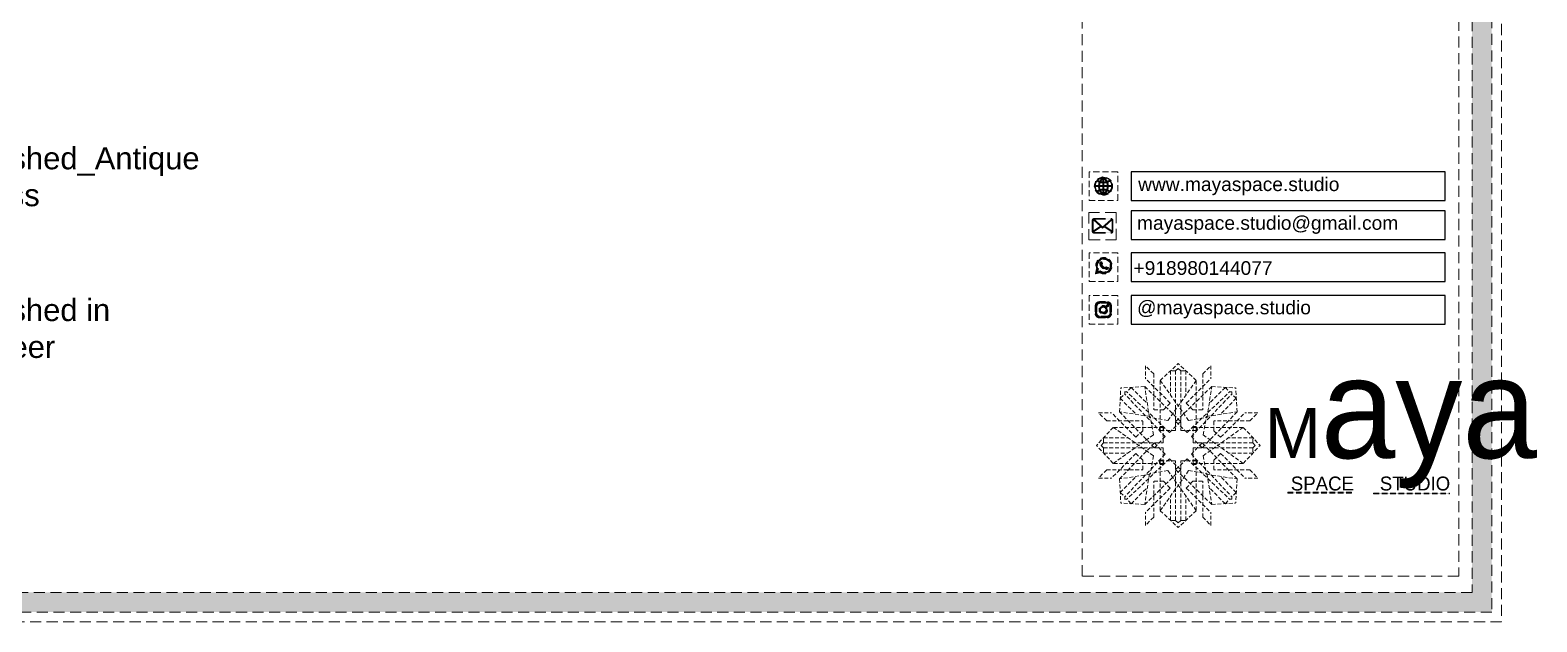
# Model space of a CAD drawing. Header units: millimetres. Extents: x 35877 to 3066687, y -650199 to -40525.
# Drawn here: x 149539.8 to 149675.9, y -179182.3 to -179128.9 of the extents above; entities that cross this region are included whole.
import ezdxf
from ezdxf import colors
from ezdxf.entities.mleader import LeaderData, LeaderLine
from ezdxf.math import Vec2, Vec3

# ---------------------------------------------------------------- set-up
doc = ezdxf.new("R2010")
doc.units = ezdxf.units.MM
doc.header["$MEASUREMENT"] = 0
doc.linetypes.add('DASHEDX2', pattern=[1.5, 1, -0.5])
doc.layers.add('dim05', color=1, linetype='Continuous', lineweight=13)
doc.layers.add('Dimension', color=10, linetype='DASHEDX2', lineweight=20)
doc.styles.get("Standard").update_dxf_attribs({"font": 'arial.ttf', "height": 6})

# ---------------------------------------------------------------- blocks, each defined once
blk = doc.blocks.new('FSFSF')
at = {"color": 42, "lineweight": 5, "true_color": 0xe0ac11}
for p, q in [((28600.03, 143.51), (28600.03, 140.16)), ((28602.15, 141.41), (28600.03, 143.51)), ((28603.86, 139.69), (28608.58, 144.08)), ((28607.9, 142.22), (28606.58, 142.22)), ((28606.58, 142.22), (28606.58, 135.84)), ((28607.9, 142.22), (28608.58, 142.85)), ((28607.9, 142.22), (28607.9, 126.58)), ((28613.31, 139.69), (28608.58, 144.08)), ((28609.27, 142.22), (28608.59, 142.85)), ((28609.27, 142.22), (28609.27, 126.58)), ((28609.27, 142.22), (28610.59, 142.22)), ((28610.59, 142.22), (28610.59, 135.84)), ((28615.02, 141.41), (28617.14, 143.51)), ((28617.14, 143.51), (28617.14, 140.16)), ((28606.47, 133.76), (28600.03, 140.16)), ((28602.15, 141.41), (28602.15, 131.95)), ((28603.86, 126.58), (28603.86, 139.69)), ((28603.86, 139.69), (28608.58, 133.02)), ((28613.31, 139.69), (28608.59, 133.02)), ((28610.7, 133.76), (28617.14, 140.16)), ((28613.31, 126.58), (28613.31, 139.69)), ((28615.02, 141.41), (28615.02, 131.95)), ((28593.19, 131.45), (28593.54, 137.71)), ((28593.39, 135), (28594.56, 136.12)), ((28593.39, 135), (28597.6, 130.78)), ((28599.8, 138.06), (28593.54, 137.71)), ((28595.12, 136.69), (28594.53, 136.69)), ((28594.56, 136.12), (28594.56, 136.71)), ((28605.17, 124.98), (28594.56, 136.12)), ((28596.24, 137.86), (28595.12, 136.69)), ((28606.27, 126.08), (28595.12, 136.69)), ((28596.24, 137.86), (28600.47, 133.65)), ((28601.03, 130), (28599.8, 138.06)), ((28599.8, 138.05), (28608.58, 129.56)), ((28617.37, 138.05), (28608.59, 129.56)), ((28610.9, 126.08), (28622.05, 136.69)), ((28612.02, 124.98), (28622.62, 136.12)), ((28616.14, 130), (28617.37, 138.06)), ((28620.93, 137.86), (28616.7, 133.65)), ((28617.37, 138.06), (28623.63, 137.71)), ((28623.8, 135), (28619.59, 130.78)), ((28620.93, 137.86), (28622.05, 136.69)), ((28622.05, 136.69), (28622.64, 136.69)), ((28622.62, 136.12), (28622.62, 136.71)), ((28623.8, 135), (28622.62, 136.12)), ((28624, 131.45), (28623.65, 137.71)), ((28587.73, 131.22), (28591.08, 131.22)), ((28589.84, 129.1), (28587.73, 131.22)), ((28597.49, 124.78), (28591.08, 131.22)), ((28593.19, 131.45), (28601.69, 122.67)), ((28601.25, 130.22), (28593.19, 131.45)), ((28604.75, 131.95), (28602.15, 131.95)), ((28606.47, 133.76), (28604.75, 131.95)), ((28605.86, 129.18), (28608.58, 133.02)), ((28611.31, 129.18), (28608.59, 133.02)), ((28610.7, 133.76), (28612.42, 131.95)), ((28612.42, 131.95), (28615.02, 131.95)), ((28623.99, 131.45), (28615.5, 122.67)), ((28615.94, 130.22), (28624, 131.45)), ((28619.7, 124.78), (28626.1, 131.22)), ((28629.45, 131.22), (28626.1, 131.22)), ((28627.34, 129.1), (28629.45, 131.22)), ((28591.56, 127.39), (28587.17, 122.66)), ((28589.84, 129.1), (28599.29, 129.1)), ((28604.66, 127.39), (28591.56, 127.39)), ((28591.56, 127.39), (28598.23, 122.67)), ((28597.49, 124.78), (28599.29, 126.5)), ((28599.29, 126.5), (28599.29, 129.1)), ((28605.86, 129.18), (28601.03, 130)), ((28602.07, 125.39), (28601.25, 130.22)), ((28603.68, 126.54), (28603.68, 127.39)), ((28604.66, 126.54), (28603.68, 126.54)), ((28604.71, 127.57), (28603.86, 127.57)), ((28607.9, 126.58), (28603.86, 126.58)), ((28604.66, 123.35), (28604.66, 127.39)), ((28604.7, 126.58), (28604.71, 127.57)), ((28606.27, 126.08), (28608.58, 128.27)), ((28607.9, 128.92), (28608.58, 129.56)), ((28607.9, 128.92), (28608.58, 128.27)), ((28609.27, 128.92), (28608.59, 129.56)), ((28609.27, 128.92), (28608.59, 128.27)), ((28610.9, 126.08), (28608.59, 128.27)), ((28609.27, 126.58), (28613.31, 126.58)), ((28611.31, 129.18), (28616.14, 130)), ((28612.46, 126.58), (28612.46, 127.57)), ((28612.46, 127.57), (28613.31, 127.57)), ((28612.52, 123.35), (28612.52, 127.39)), ((28612.52, 127.39), (28625.63, 127.39)), ((28612.52, 126.54), (28613.51, 126.54)), ((28613.51, 126.54), (28613.51, 127.39)), ((28615.12, 125.39), (28615.94, 130.22)), ((28627.34, 129.1), (28617.89, 129.1)), ((28617.89, 126.5), (28617.89, 129.1)), ((28619.7, 124.78), (28617.89, 126.5)), ((28625.63, 127.39), (28618.96, 122.67)), ((28625.63, 127.39), (28630.02, 122.66)), ((28591.56, 117.94), (28587.17, 122.66)), ((28589.03, 123.35), (28588.4, 122.67)), ((28589.03, 121.98), (28588.4, 122.65)), ((28589.03, 123.35), (28589.03, 124.67)), ((28589.03, 124.67), (28595.4, 124.67)), ((28589.03, 123.35), (28604.66, 123.35)), ((28591.56, 117.94), (28598.23, 122.65)), ((28593.19, 113.88), (28601.69, 122.65)), ((28602.07, 125.39), (28598.23, 122.67)), ((28602.07, 119.94), (28598.23, 122.65)), ((28602.33, 123.35), (28601.69, 122.67)), ((28602.33, 121.98), (28601.69, 122.65)), ((28602.33, 123.35), (28602.97, 122.67)), ((28602.33, 121.98), (28602.97, 122.65)), ((28605.17, 124.98), (28602.97, 122.67)), ((28605.17, 120.35), (28602.97, 122.65)), ((28612.02, 124.98), (28614.21, 122.67)), ((28612.02, 120.35), (28614.21, 122.65)), ((28628.16, 123.35), (28612.52, 123.35)), ((28614.85, 123.35), (28614.21, 122.67)), ((28614.85, 121.98), (28614.21, 122.65)), ((28614.85, 123.35), (28615.5, 122.67)), ((28614.85, 121.98), (28615.5, 122.65)), ((28615.12, 125.39), (28618.96, 122.67)), ((28615.12, 119.94), (28618.96, 122.65)), ((28623.99, 113.88), (28615.5, 122.65)), ((28625.63, 117.94), (28618.96, 122.65)), ((28628.16, 124.67), (28621.78, 124.67)), ((28625.63, 117.94), (28630.02, 122.66)), ((28628.16, 123.35), (28628.16, 124.67)), ((28628.16, 123.35), (28628.78, 122.67)), ((28628.16, 121.98), (28628.78, 122.65)), ((28589.03, 121.98), (28604.66, 121.98)), ((28589.03, 121.98), (28589.03, 120.66)), ((28589.03, 120.66), (28595.4, 120.66)), ((28597.49, 120.54), (28591.08, 114.11)), ((28605.17, 120.35), (28594.56, 109.2)), ((28606.27, 119.15), (28595.12, 108.54)), ((28597.49, 120.54), (28599.29, 118.83)), ((28599.29, 118.83), (28599.29, 116.23)), ((28602.07, 119.94), (28601.25, 115.1)), ((28604.66, 118.78), (28603.68, 118.78)), ((28603.68, 118.78), (28603.68, 117.94)), ((28607.9, 118.65), (28603.86, 118.65)), ((28603.86, 118.65), (28603.86, 105.54)), ((28604.66, 121.98), (28604.66, 117.94)), ((28604.7, 118.65), (28604.71, 117.66)), ((28606.27, 119.15), (28608.58, 116.96)), ((28607.9, 103.01), (28607.9, 118.65)), ((28610.9, 119.15), (28608.59, 116.96)), ((28609.27, 118.65), (28613.31, 118.65)), ((28609.27, 103.01), (28609.27, 118.65)), ((28610.9, 119.15), (28622.05, 108.54)), ((28612.02, 120.35), (28622.62, 109.2)), ((28612.46, 118.65), (28612.46, 117.66)), ((28612.52, 121.98), (28612.52, 117.94)), ((28628.16, 121.98), (28612.52, 121.98)), ((28612.52, 118.78), (28613.51, 118.78)), ((28613.31, 118.65), (28613.31, 105.54)), ((28613.51, 118.78), (28613.51, 117.94)), ((28615.12, 119.94), (28615.94, 115.1)), ((28619.7, 120.54), (28617.89, 118.83)), ((28617.89, 118.83), (28617.89, 116.23)), ((28619.7, 120.54), (28626.1, 114.11)), ((28628.16, 120.66), (28621.78, 120.66)), ((28628.16, 121.98), (28628.16, 120.66)), ((28589.84, 116.23), (28587.73, 114.11)), ((28589.84, 116.23), (28599.29, 116.23)), ((28604.66, 117.94), (28591.56, 117.94)), ((28601.25, 115.1), (28593.19, 113.87)), ((28593.39, 110.32), (28597.6, 114.55)), ((28599.8, 107.17), (28608.58, 115.67)), ((28601.03, 115.23), (28599.8, 107.17)), ((28605.86, 116.05), (28601.03, 115.23)), ((28604.71, 117.66), (28603.86, 117.66)), ((28605.86, 116.05), (28608.58, 112.21)), ((28607.9, 116.31), (28608.58, 116.96)), ((28607.9, 116.31), (28608.58, 115.67)), ((28609.27, 116.31), (28608.59, 116.96)), ((28609.27, 116.31), (28608.59, 115.67)), ((28611.31, 116.05), (28608.59, 112.21)), ((28617.37, 107.17), (28608.59, 115.67)), ((28611.31, 116.05), (28616.14, 115.23)), ((28612.46, 117.66), (28613.31, 117.66)), ((28612.52, 117.94), (28625.63, 117.94)), ((28615.94, 115.1), (28624, 113.87)), ((28616.14, 115.23), (28617.37, 107.17)), ((28627.34, 116.23), (28617.89, 116.23)), ((28623.8, 110.32), (28619.59, 114.55)), ((28627.34, 116.23), (28629.45, 114.11)), ((28587.73, 114.11), (28591.08, 114.11)), ((28593.19, 113.87), (28593.54, 107.62)), ((28596.24, 107.37), (28600.47, 111.58)), ((28606.47, 111.47), (28600.03, 105.07)), ((28602.15, 103.82), (28602.15, 113.27)), ((28604.75, 113.27), (28602.15, 113.27)), ((28603.86, 105.54), (28608.58, 112.21)), ((28606.47, 111.47), (28604.75, 113.27)), ((28613.31, 105.54), (28608.59, 112.21)), ((28610.7, 111.47), (28612.42, 113.27)), ((28610.7, 111.47), (28617.14, 105.07)), ((28612.42, 113.27), (28615.02, 113.27)), ((28615.02, 103.82), (28615.02, 113.27)), ((28620.93, 107.37), (28616.7, 111.58)), ((28624, 113.87), (28623.65, 107.62)), ((28629.45, 114.11), (28626.1, 114.11)), ((28593.39, 110.32), (28594.56, 109.2)), ((28599.8, 107.17), (28593.54, 107.52)), ((28595.12, 108.54), (28594.53, 108.54)), ((28594.56, 109.2), (28594.56, 108.61)), ((28596.24, 107.37), (28595.12, 108.54)), ((28606.58, 103.01), (28606.58, 109.38)), ((28610.59, 103.01), (28610.59, 109.38)), ((28617.37, 107.17), (28623.63, 107.52)), ((28620.93, 107.37), (28622.05, 108.54)), ((28622.05, 108.54), (28622.64, 108.54)), ((28623.8, 110.32), (28622.62, 109.2)), ((28622.62, 109.2), (28622.62, 108.61)), ((28600.03, 101.71), (28600.03, 105.07)), ((28602.15, 103.82), (28600.03, 101.71)), ((28603.86, 105.54), (28608.58, 101.15)), ((28607.9, 103.01), (28606.58, 103.01)), ((28607.9, 103.01), (28608.58, 102.38)), ((28613.31, 105.54), (28608.58, 101.15)), ((28609.27, 103.01), (28608.59, 102.38)), ((28609.27, 103.01), (28610.59, 103.01)), ((28615.02, 103.82), (28617.14, 101.71)), ((28617.14, 101.71), (28617.14, 105.07))]:
    blk.add_line(p, q, dxfattribs=at)
blk = doc.blocks.new('hgwg')
at = {"layer": 'Dimension', "true_color": 0xd39e00}
h = blk.add_hatch(color=42, dxfattribs=at)
h.dxf.hatch_style = 1
h.paths.add_polyline_path([(27505.71, 45.05), (27494.27, 45.05), (27494.27, 44.9), (27505.71, 44.9)])
h = blk.add_hatch(color=42, dxfattribs=at)
h.dxf.hatch_style = 1
h.paths.add_polyline_path([(27523.3, 44.9), (27509.68, 44.9), (27509.68, 44.75), (27523.3, 44.75)])
at = {"layer": 'Dimension', "color": 42, "true_color": 0xd39e00}
for p, q in [((27494.27, 45.05), (27505.71, 45.05)), ((27494.27, 44.9), (27494.27, 45.05)), ((27494.27, 44.9), (27505.71, 44.9)), ((27505.71, 45.05), (27505.71, 44.9)), ((27509.68, 44.9), (27523.3, 44.9)), ((27509.68, 44.9), (27509.68, 44.75)), ((27509.68, 44.75), (27523.3, 44.75)), ((27523.3, 44.75), (27523.3, 44.9))]:
    blk.add_line(p, q, dxfattribs=at)
at = {"layer": 'Dimension', "color": 42, "true_color": 0xd39e00, "attachment_point": 1}
for s, width, insert, char_height in [('{\\fCinzel|b0|i0|c0|p2;\\H1.5x;M\\fAmsterdam One|b0|i0|c0|p2;\\H2x;aya}', 85.3277, (27490.17, 69.17), 6), ('{\\fCinzel|b0|i0|c0|p0;SPACE     STUDIO}', 66.129, (27494.83, 47.86), 2.5)]:
    blk.add_mtext_dynamic_manual_height_columns(s, width=width, gutter_width=30, heights=[0], dxfattribs=dict(at, insert=insert, char_height=char_height))
blk = doc.blocks.new('QEGW4TG')
at = {"layer": 'Dimension', "true_color": 0x000000}
h = blk.add_hatch(color=18, dxfattribs=at)
h.dxf.hatch_style = 1
h.paths.add_polyline_path([(2.69, 1.93, 0.170513), (2.95, 1.97, 0.190337), (3.11, 2.18, 0.316231), (3.07, 2.28), (2.79, 2.37, 0.273721), (2.69, 2.34, 0.040749), (2.63, 2.27, -0.441282), (2.53, 2.25, -0.11828), (2.06, 2.64, -0.441282), (2.07, 2.74, 0.040749), (2.13, 2.81, 0.290083), (2.14, 2.92), (2.01, 3.18, 0.316231), (1.91, 3.2, 0.190337), (1.73, 3, 0.170513), (1.72, 2.74, 0.252784)], flags=0)
h.paths.add_polyline_path([(1.19, 1.98), (1.03, 1.3, 0.550912), (1.11, 1.23), (1.75, 1.39, 6.344125)])
h.paths.add_polyline_path([(1.81, 1.7), (1.4, 1.6), (1.5, 2.03, -9.071339)], flags=16)
h.paths.add_polyline_path([(3.11, 2.16, -0.17811), (2.95, 1.97, -0.170513), (2.69, 1.93, -0.252784), (1.72, 2.74, -0.170513), (1.73, 3, -0.17811), (1.89, 3.19, -0.370089), (2.01, 3.18), (2.14, 2.92, -0.307185), (2.13, 2.8, -0.041087), (2.06, 2.73, 0.321676), (2.05, 2.65, 0.126524), (2.55, 2.24, 0.312216), (2.62, 2.26, -0.041087), (2.68, 2.34, -0.290673), (2.79, 2.37), (3.07, 2.28, -0.370089)], flags=0)
h = blk.add_hatch(color=18, dxfattribs=at)
h.dxf.hatch_style = 1
h.paths.add_polyline_path([(2.79, 2.37, 0.273721), (2.69, 2.34, 0.040749), (2.63, 2.27, -0.441282), (2.53, 2.25, -0.11828), (2.06, 2.64, -0.441282), (2.07, 2.74, 0.040749), (2.13, 2.81, 0.290083), (2.14, 2.92), (2.01, 3.18, 0.316231), (1.91, 3.2, 0.190337), (1.73, 3, 0.170513), (1.72, 2.74, 0.252784), (2.69, 1.93, 0.170513), (2.95, 1.97, 0.190337), (3.11, 2.18, 0.316231), (3.07, 2.28)])
for p, q in [((2.01, 3.18), (2.14, 2.92)), ((1.19, 1.98), (1.03, 1.3)), ((1.1, 1.23), (1.75, 1.39)), ((1.5, 2.03), (1.4, 1.6)), ((1.4, 1.6), (1.81, 1.7)), ((3.07, 2.28), (2.8, 2.36))]:
    blk.add_line(p, q)
blk.add_lwpolyline([(0, 0), (4.68, 0), (4.68, 4.68), (0, 4.68)], close=True)
for centre, radius, start, end in [((2.39, 2.56), 1.34, 241.4727, 205.6422), ((2.39, 2.56), 1.04, 235.9962, 210.8333), ((2.09, 2.87), 0.39, 159.7007, 198.4072), ((2.96, 3.23), 1.33, 201.4218, 258.1669), ((2.07, 2.87), 0.364, 118.9685, 159.3648), ((1.94, 3.12), 0.0896, 41.8985, 123.1344), ((2.11, 2.68), 0.066, 135.9932, 224.8892), ((1.67, 3.16), 0.586, 312.4617, 321.8728), ((3.12, 3.42), 1.31, 216.5455, 243.5279), ((2.05, 2.87), 0.104, 320.3924, 28.6971), ((1.09, 1.29), 0.0598, 164.8483, 282.1458), ((2.57, 2.3), 0.066, 234.2482, 323.1441), ((3.11, 1.94), 0.586, 137.2645, 146.6756), ((2.76, 2.27), 0.104, 70.4402, 138.745), ((2.75, 2.31), 0.39, 260.7301, 299.4366), ((2.76, 2.29), 0.364, 299.7725, 340.1688), ((3.03, 2.2), 0.0896, 336.0029, 57.2388)]:
    blk.add_arc(centre, radius, start, end)
blk = doc.blocks.new('ASGERG')
at = {"layer": 'Dimension', "true_color": 0x000000}
h = blk.add_hatch(color=18, dxfattribs=at)
h.dxf.hatch_style = 1
h.paths.add_polyline_path([(0.99, 1.7, 0.353872), (1.69, 1.03), (2.96, 1.03, 0.353872), (3.66, 1.7), (3.66, 2.99, 0.353872), (2.96, 3.67), (1.69, 3.67, 0.353872), (0.99, 2.99)])
h.paths.add_polyline_path([(1.27, 2.97, -0.353872), (1.72, 3.4), (2.94, 3.4, -0.353872), (3.38, 2.97), (3.38, 1.72, -0.353872), (2.94, 1.3), (1.72, 1.3, -0.353872), (1.27, 1.72)], flags=16)
h.paths.add_polyline_path([(3.02, 2.35, -1), (1.64, 2.35, -1)], flags=0)
h.paths.add_polyline_path([(2.74, 2.35, -1), (1.92, 2.35, -1)], flags=0)
h.paths.add_polyline_path([(2.86, 3.02, -1), (3.19, 3.02, -1)], flags=0)
h.paths.add_polyline_path([(1.64, 2.35, 1), (3.02, 2.35, 1)], flags=0)
h = blk.add_hatch(color=18, dxfattribs=at)
h.dxf.hatch_style = 1
h.paths.add_polyline_path([(1.64, 2.35, 1), (3.02, 2.35, 1)])
h.paths.add_polyline_path([(2.74, 2.35, -1), (1.92, 2.35, -1)], flags=16)
h = blk.add_hatch(color=18, dxfattribs=at)
h.dxf.hatch_style = 1
h.paths.add_polyline_path([(3.19, 3.02, 1), (2.86, 3.02, 1)])
for p, q in [((0.99, 2.99), (0.99, 1.7)), ((1.27, 2.97), (1.27, 1.72)), ((1.69, 3.67), (2.96, 3.67)), ((2.94, 3.4), (1.72, 3.4)), ((3.38, 2.97), (3.38, 1.72)), ((3.66, 2.99), (3.66, 1.7)), ((1.69, 1.03), (2.96, 1.03)), ((2.94, 1.3), (1.72, 1.3))]:
    blk.add_line(p, q)
blk.add_lwpolyline([(0, 0), (4.68, 0), (4.68, 4.68), (0, 4.68)], close=True)
for centre, radius in [((2.33, 2.35), 0.694), ((2.33, 2.35), 0.414), ((3.02, 3.02), 0.168)]:
    blk.add_circle(centre, radius)
for centre, radius, start, end in [((1.76, 2.89), 0.778, 94.8631, 172.8127), ((1.76, 2.91), 0.491, 94.8631, 172.8127), ((2.9, 2.91), 0.491, 7.1873, 85.1369), ((2.89, 2.89), 0.778, 7.1873, 85.1369), ((1.76, 1.8), 0.778, 187.1873, 265.1369), ((1.76, 1.78), 0.491, 187.1873, 265.1369), ((2.9, 1.78), 0.491, 274.8631, 352.8127), ((2.89, 1.8), 0.778, 274.8631, 352.8127)]:
    blk.add_arc(centre, radius, start, end)
blk = doc.blocks.new('DTGWEGEARG')
at = {"layer": 'Dimension', "true_color": 0x000000}
h = blk.add_hatch(color=18, dxfattribs=at)
h.dxf.hatch_style = 1
h.paths.add_polyline_path([(3.83, 2.34, 1), (0.85, 2.34, 1)])
h.paths.add_polyline_path([(2.51, 1.01, 0.105795), (2.96, 1.58, -0.055205), (3.3, 1.41, -0.169822)], flags=16)
h.paths.add_polyline_path([(2.41, 1.12), (2.41, 1.69, -0.058279), (2.81, 1.63, -0.103353)], flags=16)
h.paths.add_polyline_path([(2.26, 1.13, -0.101741), (1.87, 1.63, -0.057171), (2.26, 1.69)], flags=16)
h.paths.add_polyline_path([(2.17, 1.01, -0.169822), (1.38, 1.41, -0.055205), (1.72, 1.58, 0.105795)], flags=16)
h.paths.add_polyline_path([(3.02, 1.72, 0.081336), (3.13, 2.27), (3.68, 2.27, -0.152069), (3.4, 1.52, 0.05687)], flags=16)
h.paths.add_polyline_path([(2.87, 1.77, 0.061945), (2.41, 1.84), (2.41, 2.27), (2.98, 2.27, -0.081344)], flags=16)
h.paths.add_polyline_path([(2.26, 1.84, 0.060923), (1.8, 1.77, -0.081344), (1.7, 2.27), (2.26, 2.27)], flags=16)
h.paths.add_polyline_path([(1.66, 1.72, 0.05687), (1.28, 1.52, -0.152069), (1, 2.27), (1.55, 2.27, 0.081336)], flags=16)
h.paths.add_polyline_path([(2.41, 2.42), (2.41, 2.83, 0.061945), (2.87, 2.91, -0.080009), (2.98, 2.42)], flags=16)
h.paths.add_polyline_path([(3.13, 2.42, 0.080116), (3.02, 2.96, 0.05687), (3.4, 3.16, 0.028258), (3.3, 3.27, -0.055205), (2.96, 3.1, 0.105795), (2.51, 3.67, -0.36029), (3.68, 2.42)], flags=16)
h.paths.add_polyline_path([(2.26, 2.42), (1.7, 2.42, -0.080009), (1.8, 2.91, 0.060923), (2.26, 2.84)], flags=16)
h.paths.add_polyline_path([(1.55, 2.42), (1, 2.42, -0.150466), (1.28, 3.16, 0.05687), (1.66, 2.96, 0.080116)], flags=16)
h.paths.add_polyline_path([(2.41, 2.98), (2.41, 3.56, -0.103353), (2.81, 3.05, -0.058279)], flags=16)
h.paths.add_polyline_path([(2.26, 2.99, -0.057171), (1.87, 3.05, -0.101741), (2.26, 3.55)], flags=16)
h.paths.add_polyline_path([(1.72, 3.1, -0.055205), (1.38, 3.27, -0.169822), (2.17, 3.67, 0.105795)], flags=16)
blk.add_lwpolyline([(0, 0), (4.68, 0), (4.68, 4.68), (0, 4.68)], close=True)
at = {"layer": 'Dimension', "color": 18, "true_color": 0x000000}
for p, q in [((2.26, 3.55), (2.26, 2.99)), ((2.26, 2.84), (2.26, 2.42)), ((2.41, 3.56), (2.41, 2.98)), ((2.41, 2.83), (2.41, 2.42)), ((1, 2.42), (1.55, 2.42)), ((1, 2.27), (1.55, 2.27)), ((1.7, 2.42), (2.26, 2.42)), ((1.7, 2.27), (2.26, 2.27)), ((2.26, 2.27), (2.26, 1.84)), ((2.26, 1.69), (2.26, 1.13)), ((2.41, 2.42), (2.98, 2.42)), ((2.41, 2.27), (2.98, 2.27)), ((2.41, 2.27), (2.41, 1.84)), ((2.41, 1.69), (2.41, 1.12)), ((3.13, 2.42), (3.68, 2.42)), ((3.13, 2.27), (3.68, 2.27))]:
    blk.add_line(p, q, dxfattribs=at)
blk.add_circle((2.34, 2.34), 1.49, dxfattribs=at)
for centre, radius, start, end in [((2.34, 2.34), 1.34, 142.3819, 176.6093), ((2.34, 4.74), 1.9, 236.1399, 249.1595), ((2.34, 2.34), 1.34, 97.3549, 135.9073), ((2.34, 4.74), 1.75, 236.7417, 249.3811), ((3.28, 2.34), 1.73, 159.0567, 177.3789), ((3.28, 2.34), 1.58, 158.8325, 177.1302), ((3.28, 2.34), 1.73, 129.9301, 154.0867), ((2.34, 4.74), 1.9, 253.6799, 267.6253), ((3.28, 2.34), 1.58, 130.1073, 153.3446), ((2.34, 4.74), 1.75, 254.3336, 267.422), ((1.4, 2.34), 1.58, 26.6554, 50.2584), ((2.34, 4.74), 1.75, 272.3248, 285.6664), ((2.34, 4.74), 1.9, 272.1415, 286.3201), ((2.34, 2.34), 1.34, 3.3907, 82.6451), ((1.4, 2.34), 1.73, 25.9133, 50.0699), ((1.4, 2.34), 1.58, 2.8698, 21.1675), ((2.34, 4.74), 1.75, 290.6189, 303.2583), ((2.34, 4.74), 1.9, 290.8405, 303.8601), ((1.4, 2.34), 1.73, 2.6211, 20.9433), ((2.34, 2.34), 1.34, 183.0315, 217.6181), ((2.34, -0.06), 1.9, 110.8405, 123.8601), ((2.34, -0.06), 1.75, 110.6189, 123.2583), ((2.34, 2.34), 1.34, 224.0927, 262.6451), ((3.28, 2.34), 1.73, 182.3435, 200.9433), ((3.28, 2.34), 1.58, 182.5658, 201.1675), ((3.28, 2.34), 1.73, 205.9133, 230.0699), ((2.34, -0.06), 1.9, 92.3747, 106.3201), ((2.34, -0.06), 1.75, 92.578, 105.6664), ((3.28, 2.34), 1.58, 206.6554, 229.8927), ((2.34, -0.06), 1.9, 73.6799, 87.8585), ((2.34, -0.06), 1.75, 74.3336, 87.6752), ((1.4, 2.34), 1.58, 309.7416, 333.3446), ((1.4, 2.34), 1.73, 309.9301, 334.0867), ((2.34, 2.34), 1.34, 277.3549, 315.9073), ((1.4, 2.34), 1.58, 338.8325, 357.4342), ((2.34, -0.06), 1.75, 56.7417, 69.3811), ((1.4, 2.34), 1.73, 339.0567, 357.6565), ((2.34, -0.06), 1.9, 56.1399, 69.1595), ((2.34, 2.34), 1.34, 322.3819, 356.9685)]:
    blk.add_arc(centre, radius, start, end, dxfattribs=at)

msp = doc.modelspace()

# ---------------------------------------------------------------- hatches: boundary and pattern name
at = {"layer": 'Dimension', "true_color": 0xd39e00, "transparency": 33554687}
h = msp.add_hatch(color=42, dxfattribs=at)
h.paths.add_polyline_path([(149418.6106, -179181.4517), (149671.875, -179181.4517), (149671.875, -179003.1851), (149418.6106, -179003.1851)])
h.paths.add_polyline_path([(149420.3881, -179179.6742), (149670.0975, -179179.6742), (149670.0975, -179004.9626), (149420.3881, -179004.9626)], flags=16)
at = {"layer": 'Dimension', "true_color": 0x000000, "transparency": 33554687}
h = msp.add_hatch(color=18, dxfattribs=at)
h.dxf.hatch_style = 1
h.paths.add_polyline_path([(149637.4475, -179147.205, 0.41421356), (149637.6363, -179147.0163), (149637.6363, -179146.0727, 0.41421356), (149637.4475, -179145.884), (149635.9482, -179145.884, 0.41421356), (149635.7595, -179146.0727), (149635.7595, -179147.0163, 0.41421356), (149635.9482, -179147.205)])
h.paths.add_polyline_path([(149636.8371, -179146.6365), (149637.531, -179147.0997, -0.19891237), (149637.4475, -179147.1343), (149635.9482, -179147.1343, -0.19891237), (149635.8648, -179147.0997), (149636.5587, -179146.6365), (149636.6979, -179146.7667)], flags=16)
h.paths.add_polyline_path([(149636.6979, -179146.6698), (149635.9347, -179145.9555, -0.02878333), (149635.9482, -179145.9547), (149637.4475, -179145.9547, -0.02878333), (149637.4611, -179145.9555)], flags=16)
h.paths.add_polyline_path([(149636.8901, -179146.5868), (149637.5298, -179145.9881, -0.20248192), (149637.5655, -179146.0727), (149637.5655, -179147.0163, -0.04307597), (149637.5638, -179147.0365)], flags=16)
h.paths.add_polyline_path([(149636.5056, -179146.5868), (149635.832, -179147.0365, -0.04307597), (149635.8303, -179147.0163), (149635.8303, -179146.0727, -0.20248192), (149635.866, -179145.9881)], flags=16)

# ---------------------------------------------------------------- linework, layer by layer
at = {"color": 18, "true_color": 0x000000, "transparency": 33554687}
for points in [[(149639.269, -179144.2491), (149667.647, -179144.2491), (149667.647, -179141.6555), (149639.269, -179141.6555)], [(149639.269, -179147.7892), (149667.647, -179147.7892), (149667.647, -179145.1955), (149639.269, -179145.1955)], [(149639.2822, -179151.5652), (149667.647, -179151.5652), (149667.647, -179148.9715), (149639.2822, -179148.9715)], [(149639.269, -179155.4315), (149667.647, -179155.4315), (149667.647, -179152.8378), (149639.269, -179152.8378)]]:
    msp.add_lwpolyline(points, close=True, dxfattribs=at)
at = {"layer": 'Dimension', "color": 18, "true_color": 0x000000, "transparency": 33554687}
for p, q in [((149635.7595, -179146.0727), (149635.7595, -179147.0163)), ((149635.8303, -179146.0727), (149635.8303, -179147.0163)), ((149635.866, -179145.9881), (149636.5056, -179146.5868)), ((149635.9347, -179145.9555), (149636.6979, -179146.6698)), ((149635.9482, -179145.884), (149637.4475, -179145.884)), ((149635.9482, -179145.9547), (149637.4475, -179145.9547)), ((149636.6979, -179146.6698), (149637.4611, -179145.9555)), ((149636.8901, -179146.5868), (149637.5298, -179145.9881)), ((149637.5655, -179146.0727), (149637.5655, -179147.0163)), ((149637.6363, -179146.0727), (149637.6363, -179147.0163)), ((149635.832, -179147.0365), (149636.5056, -179146.5868)), ((149635.8648, -179147.0997), (149636.5587, -179146.6365)), ((149635.9482, -179147.1343), (149637.4475, -179147.1343)), ((149635.9482, -179147.205), (149637.4475, -179147.205)), ((149636.5587, -179146.6365), (149636.6979, -179146.7667)), ((149636.6979, -179146.7667), (149636.8371, -179146.6365)), ((149637.531, -179147.0997), (149636.8371, -179146.6365)), ((149637.5638, -179147.0365), (149636.8901, -179146.5868))]:
    msp.add_line(p, q, dxfattribs=at)
at = {"layer": 'Dimension', "color": 42, "true_color": 0xd39e00, "transparency": 33554687}
for points in [[(149417.7219, -179002.2964), (149672.7637, -179002.2964), (149672.7637, -179182.3404), (149417.7219, -179182.3404)], [(149418.6106, -179003.1851), (149671.875, -179003.1851), (149671.875, -179181.4517), (149418.6106, -179181.4517)], [(149420.3881, -179004.9626), (149670.0975, -179004.9626), (149670.0975, -179179.6742), (149420.3881, -179179.6742)], [(149634.8629, -179178.2113), (149634.8629, -179006.4254), (149668.8942, -179006.4254), (149668.8942, -179178.2113)]]:
    msp.add_lwpolyline(points, close=True, dxfattribs=at)
at = {"layer": 'Dimension', "transparency": 33554687}
msp.add_lwpolyline([(149635.4633, -179147.8087), (149637.9298, -179147.8087), (149637.9298, -179145.3421), (149635.4633, -179145.3421)], close=True, dxfattribs=at)
at = {"layer": 'Dimension', "color": 18, "true_color": 0x000000, "transparency": 33554687}
for centre, radius, start, end in [((149635.9482, -179146.0727), 0.1887, 90, 180), ((149635.9482, -179146.0727), 0.118, 134.21354, 180), ((149635.9482, -179146.0727), 0.118, 90, 96.594811), ((149637.4475, -179146.0727), 0.1887, 0, 90), ((149637.4475, -179146.0727), 0.118, 83.405189, 90), ((149637.4475, -179146.0727), 0.118, 0, 45.78646), ((149635.9482, -179147.0163), 0.1887, 180, 270), ((149635.9482, -179147.0163), 0.118, 180, 189.86619), ((149635.9482, -179147.0163), 0.118, 224.999954, 270), ((149637.4475, -179147.0163), 0.1887, 270, 0), ((149637.4475, -179147.0163), 0.118, 270, 315.000046), ((149637.4475, -179147.0163), 0.118, 350.13381, 0)]:
    msp.add_arc(centre, radius, start, end, dxfattribs=at)

# ---------------------------------------------------------------- block references
at = {"layer": 'Dimension', "transparency": 33554687, "xscale": 0.5544510122746378, "yscale": 0.5544510122746378, "zscale": 0.5544510122746378}
msp.add_blockref('DTGWEGEARG', (149635.4768, -179144.2491), dxfattribs=at)
at = {"layer": 'Dimension', "color": 42, "true_color": 0xd39e00, "transparency": 33554687}
for name, p, xscale, yscale, zscale in [('QEGW4TG', (149635.49, -179151.5652), 0.5544510122746378, 0.5544510122746378, 0.5544510122746378), ('ASGERG', (149635.4768, -179155.4315), 0.5544510122746378, 0.5544510122746378, 0.5544510122746378), ('FSFSF', (139775.2831, -179208.6993), 0.3449401949365781, 0.3449401949365781, 0.3449401949365781), ('hgwg', (135813.2136, -179193.2984), 0.5033854535993206, 0.5033854535993206, 0.5033854535993206)]:
    msp.add_blockref(name, p, dxfattribs=dict(at, xscale=xscale, yscale=yscale, zscale=zscale))

# ---------------------------------------------------------------- texts
at = {"color": 18, "true_color": 0x000000, "transparency": 33554687, "char_height": 1.239732, "attachment_point": 1}
for s, width, gutter_width, insert in [('www.mayaspace.studio', 8.325364, 6.964, (149639.9091, -179142.162)), ('mayaspace.studio@gmail.com', 5.193939, 4.3446, (149639.8104, -179145.6594)), ('+918980144077', 20.253942, 4.3446, (149639.4896, -179149.7376)), ('@mayaspace.studio', 5.193939, 4.3446, (149639.8104, -179153.3016))]:
    msp.add_mtext_dynamic_manual_height_columns(s, width=width, gutter_width=gutter_width, heights=[0], dxfattribs=dict(at, insert=insert))

# ---------------------------------------------------------------- leaders
at = {"layer": 'dim05', "color": 1, "lineweight": 0, "transparency": 33554687}
ml = msp.add_multileader_mtext('Standard', dxfattribs=at)
ml.set_content('Finished_Antique Brass', color=1)
ml.set_leader_properties(color=5)
ml.build(insert=Vec2(0, 0))
ml.multileader.update_dxf_attribs({"text_right_attachment_type": 6, "dogleg_length": 0.36, "arrow_head_size": 2})
ctx = ml.context
ctx.base_point, ctx.char_height, ctx.arrow_head_size, ctx.landing_gap_size, ctx.plane_origin = Vec3(149533.4054, -179140.4523, -0.1354), 2, 2, 0.09, Vec3(149518.2738, -179140.4523, -0.1354)
ctx.right_attachment = 6
notes = []
notes.append((ctx, [(0, (1, 1, 0), (149533.0454, -179140.4523, -0.1354), (1, 0), 0.36, [(0, [(149475.1127, -179140.4523, -0.1354)], 0, [])])]))
ctx.mtext.insert, ctx.mtext.width, ctx.mtext.flow_direction = Vec3(149533.4954, -179139.4359, -0.1354), 14.682128, 5
ml = msp.add_multileader_mtext('Standard', dxfattribs=at)
ml.set_content('Finished in veneer', color=1)
ml.set_leader_properties(color=5)
ml.build(insert=Vec2(0, 0))
ml.multileader.update_dxf_attribs({"text_right_attachment_type": 6, "dogleg_length": 0.36, "arrow_head_size": 2})
ctx = ml.context
ctx.base_point, ctx.char_height, ctx.arrow_head_size, ctx.landing_gap_size, ctx.plane_origin = Vec3(149533.4054, -179154.1678, -0.1354), 2, 2, 0.09, Vec3(149518.2738, -179154.1678, -0.1354)
ctx.right_attachment = 6
notes.append((ctx, [(0, (1, 1, 0), (149533.0454, -179154.1678, -0.1354), (1, 0), 0.36, [(0, [(149475.1127, -179154.1678, -0.1354)], 0, [])])]))
ctx.mtext.insert, ctx.mtext.width, ctx.mtext.flow_direction = Vec3(149533.4954, -179153.1514, -0.1354), 14.682128, 5
for ctx, leaders in notes:
    for number, flags, end, landing, length, lines in leaders:
        leader = LeaderData()
        leader.index, (leader.has_last_leader_line, leader.has_dogleg_vector, leader.attachment_direction) = number, flags
        leader.last_leader_point, leader.dogleg_vector, leader.dogleg_length = Vec3(end), Vec3(landing), length
        for number, points, colour, breaks in lines:
            line = LeaderLine()
            line.index, line.vertices, line.color, line.breaks = number, Vec3.list(points), colors.encode_raw_color(colour), breaks
            leader.lines.append(line)
        ctx.leaders.append(leader)

doc.saveas('drawing.dxf')
